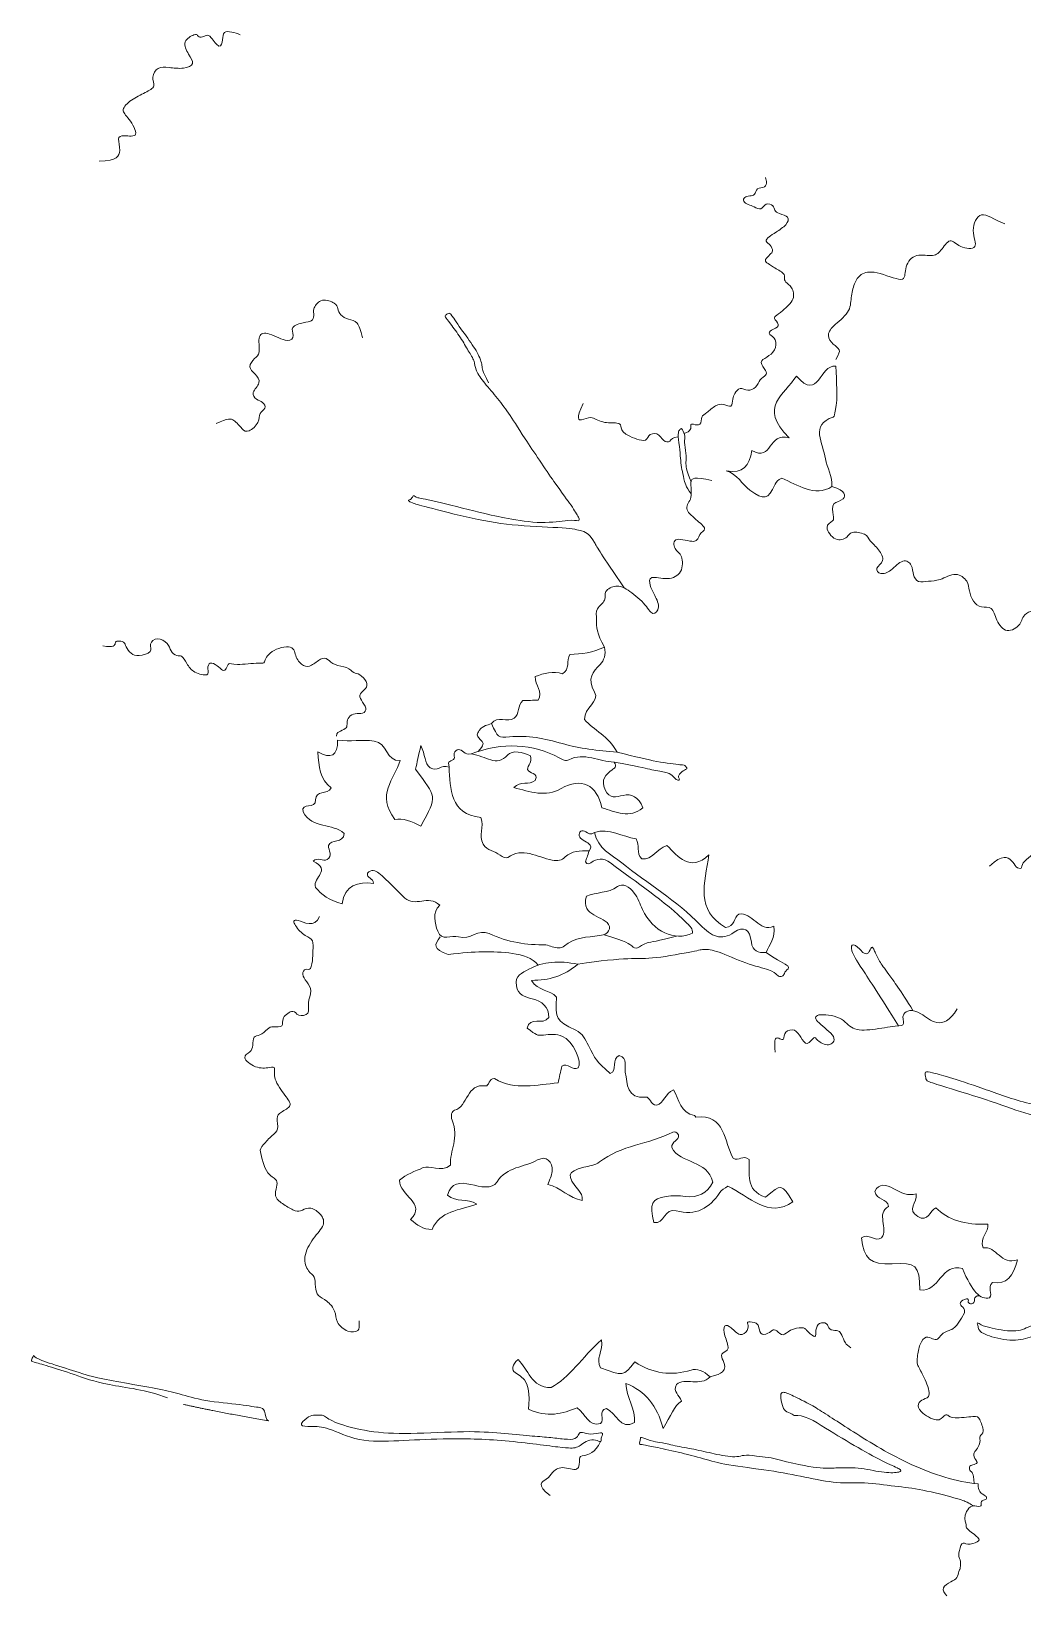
# Model space of a CAD drawing. Header units: millimetres. Extents: x -5631142 to 2070393, y -1055389 to 7396217.
# Drawn here: x -3838108 to -2021945, y 2858546 to 5722274 of the extents above; entities that cross this region are included whole.
import ezdxf

# ---------------------------------------------------------------- set-up
doc = ezdxf.new("R2010")
doc.units = ezdxf.units.MM
doc.header["$MEASUREMENT"] = 0
for name, color, linetype, lineweight in [('Inner', 252, 'Continuous', 9), ('Layout Text', 7, 'Continuous', 15), ('Outer', 252, 'Continuous', 20)]:
    doc.layers.add(name, color=color, linetype=linetype, lineweight=lineweight)

# ---------------------------------------------------------------- blocks, each defined once
blk = doc.blocks.new('small-maple-tree-trees-102-pimpmydrawing')
at = {"layer": 'Inner'}
blk.add_lwpolyline([(-189.8, 1841.5), (-178.9, 1833.5)], dxfattribs=at)
for points, degree in [([(-23, 3059.4), (-9, 3050.8), (0.6, 3056.9), (3.1, 3067.5), (9.2, 3067), (21.8, 3055.9), (23.3, 3076.6), (20.3, 3085.2), (34.4, 3087.7), (50.1, 3085.7), (61.7, 3084.7), (61.7, 3093.8), (73.3, 3098.3), (80.9, 3092.8), (92.6, 3083.7), (104.2, 3082.2), (103.7, 3091.8), (105.7, 3104.9), (120.9, 3103.4), (120.9, 3101.4), (121.9, 3097.8), (128.9, 3097.3), (131, 3095.3), (131, 3080.1), (139.1, 3086.7), (143.6, 3092.3), (149.9, 3087.7), (153.6, 3083.7), (155, 3081.7)], 3), ([(-69.6, 2820.2), (-57.3, 2818.7), (-53.3, 2815.2), (-52.2, 2803.5), (-49.7, 2798.5), (-34, 2800.5), (-30.5, 2808.1), (-21.9, 2806.6), (-20.9, 2813.7), (-25.5, 2817.7), (-26.5, 2825.8), (-11.8, 2827.3), (-12.3, 2836.9), (-15.3, 2845), (-4.2, 2848.5), (1.8, 2847.5), (10.4, 2864.2), (19.5, 2860.2), (30.7, 2841.5), (39.2, 2845), (39.2, 2853.6), (53.9, 2850), (60, 2846.5), (65, 2849.5), (67, 2855.6), (80.2, 2859.1), (88.8, 2848), (87.3, 2844), (85.2, 2837.9), (89.8, 2830.8), (96.4, 2825.3), (93.8, 2817.7), (91.3, 2811.6)], 3), ([(165.5, 2512.8), (165, 2547.8), (166.4, 2560.7), (166.1, 2567.5), (162.9, 2572.3), (153.5, 2581.4), (113.2, 2606.7), (82.9, 2631.9), (49, 2665.8), (42.4, 2672.9), (40.9, 2675.9), (42.3, 2676.1), (43.2, 2675.4), (45.5, 2675.8), (48.5, 2677.5), (48.8, 2673.8), (57.6, 2667.4), (94.7, 2630.5), (108.4, 2617.6), (135, 2595.7), (159.4, 2586.3), (165.4, 2580.4), (166.8, 2582.4), (167.6, 2594.4), (166.1, 2614.8), (166.1, 2669.7), (166.9, 2690.5), (165.7, 2707.3), (163.2, 2724.9), (163.2, 2736.8), (167.7, 2741.7), (167.7, 2752.4), (168.9, 2764.6), (168.1, 2781.4), (167.3, 2788), (168.9, 2788.4), (173.5, 2788.4), (173.5, 2785.5), (173.9, 2763), (174.7, 2746.6), (170.9, 2734.1), (168.2, 2732.7), (167, 2720.6)], 3), ([(294.5, 2593), (301.5, 2590.8), (304.4, 2597.1), (306.1, 2595.8), (311.8, 2589.7), (317.4, 2597.5), (322, 2596.5), (335.1, 2598.3), (341.4, 2595.3), (345.8, 2587.7), (351.4, 2595), (355, 2597), (363.4, 2599.9), (366.8, 2592.4), (375.7, 2590.8), (383, 2595.6), (390.5, 2595.1), (392.6, 2597.5), (391.3, 2608.3), (399.9, 2607.4), (410.6, 2607.7), (418.1, 2616), (413.2, 2622.8), (417, 2625.4), (428, 2622), (426.1, 2631.1), (427.7, 2632.4), (436.1, 2632.4), (453.8, 2634.6), (457.6, 2645.3), (454.1, 2651.8), (455.9, 2655.3), (459.2, 2656.9), (452.5, 2668.4), (449.9, 2674.2), (449.5, 2676.8), (457.8, 2678.2), (461.1, 2678.5), (463.1, 2684.5), (459.5, 2689.8), (465.4, 2691.1), (473.1, 2690.8), (486.3, 2690.8), (493, 2695.4), (485.3, 2702.7), (483.4, 2707), (486.3, 2710.3), (481, 2717), (473.4, 2712.3), (469.8, 2719.6), (466.1, 2722.9), (463.5, 2728.2), (467.1, 2730.6), (472.1, 2728.9), (476.7, 2726.2), (481.4, 2731.6), (489, 2726.6), (493.2, 2730.8), (494.2, 2733.9), (494.2, 2734.2)], 3), ([(-276.8, 2717.6), (-269.2, 2711), (-264.9, 2714.3), (-263.3, 2715), (-257, 2710.3), (-259.3, 2706.7), (-259, 2698.7), (-255, 2693.7), (-240.1, 2689.4), (-240.1, 2697.7), (-228.8, 2699), (-223.5, 2688.1), (-226.5, 2682.5), (-224.1, 2674.8), (-219.2, 2674.8), (-220.2, 2665.9), (-219.8, 2655.9), (-208.6, 2645.7), (-206.6, 2652.6), (-200.9, 2656.9), (-196.6, 2650), (-195.6, 2643.3), (-191.6, 2642.7), (-186.3, 2647.6), (-184, 2642.3), (-159.1, 2630.9), (-159.6, 2628.9), (-148.5, 2636.5), (-124.2, 2628.9), (-131.8, 2618.8), (-129.2, 2608.2), (-123.7, 2605.1), (-110.5, 2606.6), (-106, 2603.1), (-105, 2595), (-94.4, 2587.9), (-93.4, 2579.8), (-88.8, 2577.8), (-86.8, 2567.7), (-91.3, 2563.2), (-99.9, 2563.7), (-102, 2558.6), (-100.9, 2549), (-107.5, 2547), (-113.1, 2552), (-120.7, 2552.6), (-125.2, 2548.5), (-127.2, 2545), (-134.6, 2546.1), (-137.9, 2546.6), (-140.2, 2544.5)], 3), ([(230.7, 2661.4), (216.1, 2653.8), (220.1, 2649.8), (230.2, 2649.8), (234.8, 2638.7), (249.4, 2631.1), (248.9, 2628.6), (244.9, 2622), (260.5, 2603.3), (264.1, 2609.4), (274.7, 2606.8), (273.6, 2596.8), (279, 2592.9), (283.1, 2596), (288.2, 2593.4)], 3), ([(658.6, 2588.9), (651.9, 2597.5), (647.2, 2611.7), (627.2, 2600.3), (625.3, 2582.3), (609.1, 2593.7), (609.1, 2606), (592.9, 2599.4), (584.4, 2599.4), (571.1, 2611.7), (554.9, 2605.1), (549.2, 2592.7), (531.1, 2618.4), (517.8, 2622.2), (508.3, 2618.4), (497.8, 2609.8), (490.2, 2599.4), (467.4, 2598.4), (458.8, 2594.6), (458.8, 2585.1), (463, 2578), (458.7, 2575.8), (453.4, 2573.4)], 3), ([(274.3, 2555.7), (276.8, 2566.8), (280.8, 2572.1), (285.5, 2577.4), (290.4, 2588), (294.1, 2589.7), (295.4, 2597.6), (294.7, 2597.9), (291.8, 2597.6), (288.8, 2595), (282.1, 2582.7), (277.2, 2575.4), (273.5, 2568.8), (270.9, 2561.8), (267.4, 2555.1), (268.1, 2547.2)], 3), ([(291.4, 2547), (279.5, 2558.2), (273.9, 2558.2), (267.1, 2542.6), (254, 2541.4), (258.3, 2527), (262.7, 2513.9), (252.7, 2516.4), (246.5, 2508.3), (231.5, 2527), (224.6, 2515.8), (229.6, 2508.9), (219.6, 2495.2), (204, 2497.1), (191.6, 2510.8), (186.6, 2502), (186, 2495.8), (184.1, 2481.5), (172.2, 2479), (174.1, 2492.1), (167.2, 2511.4), (161, 2518.9), (147.3, 2520.8), (145.4, 2512), (131.7, 2512), (127.9, 2504.5), (119.2, 2493.9), (118.5, 2480.7)], 3), ([(383.1, 2486.1), (392.4, 2476.5), (385.8, 2469.4), (374.7, 2476), (368.1, 2464.4), (367.1, 2460.8), (355.5, 2462.9), (356, 2445.2), (369.6, 2442.6), (373.7, 2446.7), (385.8, 2436.6), (383.8, 2431), (387.3, 2419.9), (385.8, 2408.3), (373.2, 2409.3), (374.2, 2401.2), (384.3, 2398.7), (402, 2402.7), (405.5, 2393.1), (400, 2386), (399.5, 2377.9), (409.6, 2374.4), (417.6, 2369.4), (436.9, 2368.2), (440.8, 2355.1), (436.2, 2348.9), (433.1, 2338.9), (436.2, 2330.4), (447, 2327.3), (441.6, 2315), (442.3, 2300.4), (460.8, 2299.6), (465.4, 2308.1), (494.7, 2300.4), (495.5, 2291.9), (510.1, 2298.1), (520.8, 2300.5), (524, 2298.1), (523.2, 2287.9), (523.5, 2278.5), (525.3, 2275.3), (534.5, 2276.3)], 3), ([(-43.2, 2468.4), (-46.6, 2469.5), (-48.1, 2473.2), (-49.9, 2478.5), (-57.5, 2477.9), (-57.9, 2471.8), (-65.1, 2473.9), (-66.1, 2472.8), (-67.7, 2469.6)], 3), ([(-36.5, 2466.9), (-28, 2468.4), (-27.7, 2472.7), (-28.9, 2475.5), (-28.9, 2479.5), (-24.9, 2480.8), (-20.3, 2482.7), (-11.2, 2480.2)], 3), ([(72.8, 2400.9), (86, 2388.3), (99.5, 2374.9), (119.1, 2360.1), (119.6, 2360.1), (119.6, 2355.6), (117.7, 2357.2), (109.1, 2356.4), (108, 2354), (107.8, 2351.5), (104.6, 2353.7), (104.6, 2358.3), (101.1, 2364.4), (89.8, 2372.8), (81.7, 2381.6), (65.3, 2395.5)], 3), ([(-164.4, 2354.7), (-173.5, 2351.8), (-177, 2350.2), (-167.6, 2338.5)], 3), ([(12.6, 2355.4), (7.8, 2355.3), (6.3, 2360.5), (2.6, 2363.6), (-2.4, 2360.5), (-0.9, 2355.2), (3.2, 2349.7), (2.4, 2345.9), (-1.3, 2344.9)], 3), ([(-167.6, 2338.5), (-154.9, 2333.1), (-138.9, 2324.6), (-115.5, 2310), (-102.6, 2296.5), (-102.2, 2288.8)], 3), ([(-34, 2279.1), (-19.3, 2263.2), (-18.3, 2257.6), (-15.9, 2253), (-4.8, 2254.9), (4.3, 2249.2), (22.5, 2244)], 3), ([(-70.4, 2270.8), (-49.4, 2262.1), (-24.4, 2249.8), (-8.9, 2239.2), (32.1, 2223.6), (36.6, 2222.4), (46.4, 2215.5), (62.8, 2191.3), (79.9, 2175.4), (81.4, 2168.8), (82.4, 2166.8), (86.5, 2165.3), (89, 2168.8), (98.1, 2167.8), (89.5, 2178.9), (84.6, 2190.2)], 3), ([(-623.8, 2159.9), (-635.7, 2175), (-667.8, 2198.9), (-685.1, 2220.4), (-702, 2239.3), (-711.9, 2249.3), (-711.9, 2250), (-707.3, 2252.6), (-707.3, 2252.9), (-706, 2247.6), (-688.4, 2228.7), (-671.8, 2209.2), (-653.6, 2193.9), (-628.7, 2172.4), (-614, 2159.5), (-600.3, 2143.2), (-571.2, 2122), (-554.8, 2108.5), (-552.8, 2106.9), (-557.9, 2097.7), (-556.3, 2096.3)], 3), ([(150.1, 2076.6), (151.5, 2106), (151.5, 2138.5), (152.2, 2152.6), (158.3, 2157.4), (161, 2145.2), (161, 2143.9), (164.4, 2140.5), (171.8, 2145.9), (171.2, 2141.2), (169.1, 2131), (169.8, 2120.2), (170.5, 2100.6), (169.7, 2080.4)], 3), ([(-556.3, 2096.3), (-592.2, 2126.6), (-614.7, 2147.8)], 2), ([(306.6, 2145.7), (323.4, 2148.1), (328.3, 2138.3), (326.3, 2132.6), (330.8, 2127.6), (333.3, 2133), (345.5, 2133), (349.2, 2135), (353.3, 2142), (373.5, 2140.8)], 3), ([(205.5, 2060.8), (180.9, 2050.8), (176.2, 2081.6), (157.8, 2084.7), (156.2, 2073.2), (150.1, 2077), (126.9, 2086.2), (110, 2095.5), (111.5, 2109.4), (90, 2125.5), (86.9, 2118.6), (96.9, 2096.3), (83.8, 2094), (77.6, 2105.5), (79.2, 2109.4), (66.9, 2104.7), (66.9, 2114.8), (67.6, 2123.2), (56.8, 2127.1), (52.2, 2119.4), (49.4, 2123.8), (47.7, 2126.1), (44.4, 2125.1), (39, 2116.1)], 3), ([(-328.3, 1932.9), (-330.2, 1933.6), (-334.6, 1935.5), (-383.1, 1974.5), (-430.1, 2003), (-464, 2020.7), (-497.1, 2039.2), (-513.3, 2064.6), (-525.6, 2072.3), (-536.4, 2078.5), (-523.3, 2080.8), (-517.9, 2079.2), (-511.8, 2075.4), (-509.7, 2074.6), (-506.4, 2064.3), (-483.1, 2041), (-454, 2021.4), (-403.7, 1995.2), (-379.1, 1978), (-356.6, 1961.6), (-343.5, 1952.6), (-332.2, 1943.7), (-323, 1937.8), (-317.9, 1941.5), (-314.7, 1941), (-309.9, 1934.5), (-298.6, 1931.3), (-299.4, 1928.9), (-303.2, 1927.5), (-304.2, 1925.1), (-305.6, 1924.9), (-308.8, 1930.2), (-316.6, 1932.7), (-323.6, 1931.6), (-326.5, 1932.3), (-328.3, 1932.9)], 3), ([(276, 1818.9), (276.1, 1817), (277.7, 1817.4), (285.2, 1814.9), (286.5, 1816.2), (287.1, 1831.8), (295.8, 1857.3), (315.8, 1899.1), (327.6, 1942.8), (325.2, 1944.1), (323.3, 1941), (316.4, 1919.7), (303.9, 1887.9), (293.3, 1874.8), (291.5, 1874.8), (290.2, 1886.7), (291.5, 1902.9), (292.7, 1911.6), (286.5, 1909.1), (279.6, 1907.3), (261.5, 1918.4), (247.9, 1931), (211, 1959.3), (182.9, 1994.1), (161, 2018.9), (151.5, 2028.4), (146.7, 2033.1), (143.9, 2026.5), (142.9, 2024.6), (151.5, 2015.1), (185.7, 1978), (205.9, 1952.1), (230, 1932.5), (262, 1906.7), (283.7, 1897.7), (283.3, 1890.7), (280.4, 1886.6), (278.9, 1872.8), (283.9, 1868.5), (281.2, 1859.5), (280.2, 1850.6), (277.2, 1828.7), (275.9, 1820.7), (276, 1818.9)], 3), ([(-184.3, 1919.1), (-172.2, 1914.9), (-166.1, 1918.9), (-165.5, 1926.4), (-162.8, 1931.1), (-154, 1927.7), (-151.3, 1941.9), (-145.9, 1950), (-141.1, 1944.6), (-139.8, 1932.5), (-129.2, 1933.3), (-126.1, 1939), (-126.1, 1940.8), (-118.1, 1934.6), (-119.4, 1931.1), (-123, 1923.5), (-112.3, 1921.7), (-110.5, 1923.1), (-107, 1920.9), (-105.7, 1912.4), (-96.8, 1915.1), (-83.9, 1910.2), (-83.5, 1906.7), (-83.5, 1904.9), (-80.4, 1895.1), (-76.4, 1902.7), (-69.7, 1906.2), (-62.6, 1901.8), (-66.2, 1896), (-59.1, 1891.6), (-57.8, 1889.8), (-58.6, 1883.2), (-60.4, 1878.3), (-57.8, 1873)], 3), ([(-305, 1925.2), (-315.6, 1919.7), (-328, 1924.2), (-329.8, 1925), (-338.2, 1912.7), (-348.4, 1927.4), (-361, 1926.6), (-364.8, 1923.4), (-379.5, 1925.6), (-373.4, 1911.3)], 3), ([(-29.4, 1717.8), (-33.5, 1712.4), (-30.7, 1707.6), (-29.1, 1704.2), (-31.8, 1702.8), (-35.5, 1704.8), (-37.9, 1702.3), (-38.5, 1699.8), (-45.9, 1705.3), (-46.9, 1709.7), (-52.7, 1716.4), (-77.4, 1741.3), (-95.6, 1754.6), (-118.9, 1773.3), (-139.8, 1783.5), (-162.7, 1804.2), (-185.5, 1824.7), (-219.9, 1850.7), (-232.1, 1864.2), (-249.5, 1881.6), (-266.2, 1896.9), (-273.7, 1903.6), (-276.2, 1905), (-274.1, 1906.7), (-271.4, 1909), (-271.2, 1909.7), (-262.9, 1899.7), (-257.8, 1896.5), (-247.5, 1886.1), (-233.6, 1874.6), (-220.4, 1861.5), (-204.3, 1848.1), (-197.7, 1848.7), (-189.8, 1841.5)], 3), ([(141, 1722.8), (138.7, 1730.5), (138.7, 1752.1), (141.8, 1769.1), (138, 1774.4), (126.4, 1783.7), (104.9, 1791.9), (89.8, 1796), (71.8, 1801.3), (53.8, 1820.1), (52.5, 1825.4), (53.8, 1827.9), (55.4, 1832.4), (56.2, 1829.1), (59.5, 1824.2), (80.8, 1805.4), (93.9, 1804.6), (115.2, 1798.4), (138.1, 1787.4), (145.5, 1782.9), (144.1, 1804), (144.8, 1820.9), (139.2, 1836.5), (140.4, 1841.5), (143.5, 1842.1), (150.4, 1835.2), (157.9, 1829), (164.1, 1829.6), (166, 1827.1), (169.7, 1829), (172.9, 1837.1), (174.7, 1854.6), (177.8, 1863.3), (183.5, 1875.2), (190.9, 1900.1), (200.3, 1907), (200.3, 1906.4), (195.3, 1894.5), (189.1, 1878.3), (186, 1865.2), (181, 1850.2), (181.6, 1836.5), (180.3, 1827.1), (176.6, 1822.1), (169.7, 1817.1), (164.7, 1802.8), (164.1, 1794), (166.6, 1785.3), (165.4, 1767.2), (165.4, 1766.6), (171.6, 1758.5), (174.7, 1754.7), (171.6, 1749.7), (159.7, 1742.3), (161.6, 1737.3), (166.6, 1737.3), (168.5, 1727.9), (167.2, 1711.7), (166.6, 1698), (166, 1694.2), (159.1, 1703.6), (157.3, 1707.3), (152.3, 1705.4), (143.2, 1715), (141, 1722.8)], 3), ([(-142.7, 1864), (-144.1, 1859.2), (-141.3, 1858), (-138.3, 1852.3)], 3), ([(-29.4, 1717.8), (-45.6, 1729.7), (-73.7, 1760.9), (-102.4, 1816.4), (-117.9, 1850.4), (-128.6, 1866), (-133.9, 1874.6), (-138.4, 1875.4), (-142.7, 1864)], 3), ([(-138.3, 1852.3), (-130.6, 1849.2), (-120.4, 1828.7), (-104.8, 1798.8), (-90.5, 1774.7), (-81.9, 1763.9), (-84, 1762), (-96.9, 1768.8), (-113.3, 1784.3), (-131.6, 1795.6), (-150.1, 1804.2), (-178.9, 1833.5)], 3), ([(50.4, 1844.2), (53.4, 1846.7), (50.4, 1850.3), (52.8, 1855), (62.7, 1852.4), (57.8, 1849.9), (60.4, 1846.9), (64.7, 1846.7), (65.2, 1850.4), (70.8, 1850.6), (71.9, 1847.9)], 3), ([(-32.2, 1720), (-26.7, 1728.3), (-29.7, 1729.9), (-27.5, 1734.5), (-23.8, 1734), (-17.6, 1731.5), (-19.2, 1739.6), (-14.9, 1742.3), (-9.8, 1743.1), (-3.9, 1747.4), (-3.6, 1751.2), (3.1, 1750.1), (6.8, 1764.2), (5.3, 1766.2), (-15.9, 1775.8), (-16.9, 1780.8), (-19, 1782.4), (-28.6, 1778.8), (-38.2, 1797), (-34.6, 1802.6), (-28.1, 1803.6), (-20, 1800.1), (-14.9, 1818.8), (-14.9, 1830.4), (-10.9, 1834.9), (-1.3, 1844), (8.3, 1846.6), (11.4, 1840.5), (14.9, 1837.5), (20.5, 1840.5), (29.1, 1839.5), (35.1, 1837), (50.4, 1844.2)], 3), ([(-42.6, 1703), (-46.3, 1707.3), (-59.1, 1702), (-60.1, 1693.4), (-63.1, 1693.4), (-56.5, 1678.3), (-59.1, 1676.8), (-71.2, 1679.8), (-72.2, 1685.9), (-82.8, 1677.3), (-82.8, 1675.8), (-84.9, 1670.2), (-88.9, 1666.2), (-90.4, 1666.2), (-95.5, 1661.1), (-102, 1662.1), (-113.7, 1662.6), (-114.2, 1657.1), (-113.2, 1654)], 3)]:
    blk.add_open_spline(points, degree=degree, dxfattribs=at)
blk.add_open_spline([(-249, 2425.7), (-259.1, 2420), (-270, 2439), (-274.1, 2432), (-270.6, 2417.7), (-265.2, 2412.8), (-273.2, 2404.3), (-275.2, 2401), (-284.8, 2391.2), (-287.1, 2396.6), (-294.1, 2394.1), (-293.7, 2386.4), (-293.1, 2377.1), (-305.2, 2371.2), (-307.8, 2360.9), (-320.2, 2366.3), (-317.2, 2373), (-333.5, 2373.4), (-335.4, 2364), (-344.5, 2371.5), (-348.6, 2371.6), (-360.2, 2370), (-364, 2373.8), (-370.2, 2366.5), (-374.5, 2362.7), (-385.5, 2365), (-380.4, 2349.1), (-367.4, 2342.7), (-362.6, 2341.4), (-371.8, 2334.5), (-370.9, 2315.5), (-369.9, 2305.2), (-384.1, 2307.3), (-389.4, 2305.6), (-394.1, 2295), (-401.7, 2294.8), (-415.1, 2292.4), (-419.8, 2290.5), (-420, 2288.6), (-427.6, 2273.5), (-423.5, 2264), (-421.9, 2259.9), (-427.6, 2255.2), (-434, 2249.5), (-428.9, 2239.3), (-424.2, 2229.7), (-418.4, 2227.8), (-409.7, 2227), (-404.7, 2215.8), (-407.2, 2206.7), (-424.2, 2203.7), (-443.3, 2194.9), (-446.4, 2181), (-442.2, 2176), (-448.9, 2168.1), (-451.8, 2160.2), (-446.1, 2153.8), (-444.7, 2140.9), (-451.3, 2134.1), (-447.2, 2120.2), (-436.8, 2115.9), (-434.6, 2119.5), (-431.8, 2123.5)], degree=3, knots=[0, 0, 0, 0, 0.615252, 1.230503, 1.845755, 2.461007, 3.076258, 3.69151, 4.306761, 4.922013, 5.537265, 6.152516, 6.767768, 7.38302, 7.998271, 8.613523, 9.228775, 9.844026, 10.459278, 11.074529, 11.689781, 12.305033, 12.920284, 13.535536, 14.150788, 14.766039, 15.381291, 15.996543, 16.611794, 17.227046, 17.842297, 18.457549, 19.072801, 19.688052, 20.303304, 20.918556, 21.533807, 22.149059, 22.149059, 22.149059, 33.50832, 44.867582, 56.226843, 67.586105, 78.945366, 90.304627, 101.663889, 113.02315, 124.382412, 135.741673, 147.100935, 158.460196, 169.819457, 181.178719, 192.53798, 203.897242, 215.256503, 226.615765, 237.975026, 249.334287, 260.693549, 272.05281, 272.05281, 272.05281, 272.05281], dxfattribs=at)
at = {"layer": 'Inner', "lineweight": 0}
blk.add_open_spline([(91.1, 2285.7), (66.2, 2282.3), (65.9, 2299.3), (62.8, 2312), (53, 2314.9), (43.6, 2308.6), (35.8, 2314.5), (34.5, 2321.7), (42.1, 2324.7), (41.9, 2331.2), (32.5, 2339.2), (26.6, 2351.6), (12.6, 2355.4), (6.7, 2342.1), (14.3, 2331.8), (18, 2321.3), (27.6, 2294.4), (41.4, 2268.9), (47.1, 2240.7), (49.8, 2227.4), (55, 2219.2), (69.9, 2219.6), (81.2, 2219.8), (83.9, 2214.3), (78.3, 2204.5), (74.4, 2197.6), (77.9, 2193.7), (84.6, 2190.2), (91.2, 2194.4), (99.8, 2196), (104.6, 2205.1), (89.4, 2207.3), (95.3, 2225.8), (83.2, 2230.2), (77.5, 2230.2), (73.5, 2223), (65.7, 2226.9), (51.4, 2253.6), (72.2, 2267.5), (91.1, 2285.7)], degree=3, knots=[0, 0, 0, 0, 1, 1, 1, 2, 2, 2, 3, 3, 3, 4, 4, 4, 5, 5, 5, 6, 6, 6, 7, 7, 7, 8, 8, 8, 9, 9, 9, 10, 10, 10, 11, 11, 11, 12, 12, 12, 13, 13, 13, 13], dxfattribs=at)
at = {"layer": 'Outer', "lineweight": 0}
for points, knots in [([(413.5, 2580.4), (394.2, 2572.4), (366.9, 2577.5), (375, 2540.5), (361.7, 2554.4), (349, 2531.4), (338.9, 2549), (329.3, 2539.8), (319.5, 2536.5), (308, 2547), (315.3, 2539.2), (313.2, 2530), (316.4, 2522.3), (322.4, 2508.1), (325.4, 2507), (339.4, 2514.5), (341.7, 2515.7), (344.1, 2516.7), (347.9, 2515.5), (357, 2503.7), (363.7, 2486.7), (383.1, 2486.1), (389.2, 2493.3), (389.3, 2501.6), (392.8, 2508.6), (399, 2520.7), (398.3, 2540), (420.9, 2534.3), (422.2, 2534), (424.2, 2536.2), (425.7, 2537.5), (435.9, 2546.1), (441.9, 2557.7), (449.9, 2568.6), (438, 2578.3), (417.7, 2551), (413.5, 2580.4)], [0, 0, 0, 0, 1, 1, 1, 2, 2, 2, 3, 3, 3, 4, 4, 4, 5, 5, 5, 6, 6, 6, 7, 7, 7, 8, 8, 8, 9, 9, 9, 10, 10, 10, 11, 11, 11, 12, 12, 12, 12]), ([(-1.3, 2344.9), (-8.7, 2349.5), (-15.2, 2353.1), (-23.5, 2351.9), (-28.2, 2351.2), (-31.6, 2352.4), (-35.5, 2355.9), (-45.6, 2364.9), (-52.1, 2379.4), (-69.1, 2378.5), (-70.7, 2378.4), (-73.1, 2381.7), (-74, 2383.9), (-76.1, 2389.3), (-81.8, 2392.9), (-81.5, 2399.5), (-81, 2408.1), (-71.2, 2410.9), (-69.2, 2419.3), (-92.3, 2436.5), (-77.7, 2453.9), (-67.7, 2469.6), (-72.5, 2475.8), (-79.8, 2471.4), (-82.9, 2478.1), (-85.1, 2483.9), (-79.9, 2489.6), (-78.5, 2498), (-85.6, 2492.1), (-90.5, 2488), (-95.2, 2484), (-93.9, 2454), (-91.2, 2455.6), (-121.1, 2441.5), (-125.5, 2449.2), (-131.4, 2455.9), (-138.1, 2458.4), (-140, 2484.7), (-117.7, 2486.9), (-102.7, 2497.2), (-114.7, 2503.1), (-103.4, 2515.8), (-113, 2523.2), (-121.8, 2530.2), (-132.2, 2533.6), (-141.4, 2541.1), (-149.3, 2529.9), (-157, 2530.6), (-163.2, 2542.1), (-170.2, 2531.2), (-176.1, 2522), (-171.8, 2510.6), (-178.4, 2507.4), (-185.4, 2516.6), (-190.3, 2509.5), (-195.3, 2502.3), (-203.1, 2515.2), (-206.6, 2507.1), (-208.2, 2489.9), (-189.2, 2485.5), (-185.5, 2472.5), (-192.3, 2465.2), (-198.5, 2475.4), (-204.4, 2471.3), (-207.1, 2468.2), (-206.1, 2461.6), (-212.9, 2462.3), (-217, 2462.6), (-218.8, 2468.4), (-224.7, 2467.8), (-215, 2451.7), (-233.5, 2457.3), (-236.9, 2448.2), (-235.8, 2440.8), (-232.8, 2432.1), (-224.4, 2424), (-212.4, 2436.1), (-200.2, 2432.5), (-188.9, 2423.6), (-185.9, 2427.8), (-191.9, 2430.4), (-188.2, 2433.5), (-183.4, 2435.1), (-180.4, 2431.7), (-179.2, 2428.4), (-175.9, 2418.7), (-174.4, 2408.4), (-171.9, 2398.6), (-169, 2387.3), (-151.4, 2390.3), (-148.1, 2377.1), (-158.2, 2375.8), (-161.5, 2366.8), (-163.5, 2359.9), (-166.1, 2350.8), (-154.4, 2351), (-150, 2346.1), (-142.8, 2338.1), (-129.8, 2342.6), (-124.1, 2334), (-114.1, 2318.9), (-100.5, 2308.4), (-85.3, 2299.3), (-83.7, 2298.4), (-82.8, 2296.4), (-81.4, 2295), (-78.5, 2292.3), (-75.2, 2289.5), (-71.2, 2289.9), (-58.7, 2291.3), (-48.7, 2285.2), (-38, 2280.6), (-33.9, 2278.9), (-29.4, 2277), (-25.2, 2282.3), (-22.8, 2292.8), (-43.9, 2302.2), (-27.5, 2314.5), (-17.5, 2312.9), (-9, 2306.1), (2, 2306.6), (8.2, 2306.9), (11.5, 2300.8), (11.9, 2294.1), (12.2, 2288.8), (10.6, 2283.9), (9.7, 2278.8), (6.3, 2258), (17.8, 2241.1), (36.6, 2238.5), (39, 2241.4), (38.5, 2244.7), (37.7, 2247.8), (31.4, 2275.2), (19.2, 2300.5), (9, 2326.5), (6.2, 2333.9), (0.7, 2335.8), (-6.3, 2335.8), (-8.2, 2335.8), (-10.2, 2336.1), (-10.2, 2338.9), (-7.8, 2340.6), (-5.2, 2342.3), (-1.3, 2344.9)], [0, 0, 0, 0, 1, 1, 1, 2, 2, 2, 3, 3, 3, 4, 4, 4, 5, 5, 5, 6, 6, 6, 7, 7, 7, 8, 8, 8, 9, 9, 9, 10, 10, 10, 11, 11, 11, 12, 12, 12, 13, 13, 13, 14, 14, 14, 15, 15, 15, 16, 16, 16, 17, 17, 17, 18, 18, 18, 19, 19, 19, 20, 20, 20, 21, 21, 21, 22, 22, 22, 23, 23, 23, 24, 24, 24, 25, 25, 25, 26, 26, 26, 27, 27, 27, 28, 28, 28, 29, 29, 29, 30, 30, 30, 31, 31, 31, 32, 32, 32, 33, 33, 33, 34, 34, 34, 35, 35, 35, 36, 36, 36, 37, 37, 37, 38, 38, 38, 39, 39, 39, 40, 40, 40, 41, 41, 41, 42, 42, 42, 43, 43, 43, 44, 44, 44, 45, 45, 45, 46, 46, 46, 47, 47, 47, 48, 48, 48, 48]), ([(25.7, 2481.6), (18.9, 2480.9), (16.4, 2473.5), (9.6, 2473.2), (2.2, 2473.2), (-2.3, 2483.4), (-11.2, 2480.2), (-13.3, 2467.7), (-13.6, 2467), (-3.9, 2462.3), (11.1, 2455.2), (23.2, 2444.7), (34.3, 2432.7), (45.3, 2420.9), (58.4, 2411.6), (72.8, 2400.9), (74.9, 2416.4), (65.8, 2427.4), (64.6, 2439.3), (70.4, 2448.1), (86, 2444.2), (86.9, 2453.7), (88.2, 2467.6), (96.4, 2468.4), (106.1, 2470.5), (111, 2471.6), (115.8, 2474.3), (118.5, 2480.7), (106.9, 2482.1), (96.6, 2486.5), (87.2, 2491.8), (81.2, 2488.9), (79.7, 2481.4), (71.4, 2481.6), (65.5, 2488.3), (56.8, 2490.9), (48.2, 2492.6), (43.2, 2486.6), (47, 2477.9), (38.1, 2474.7), (34.2, 2476.9), (29.7, 2479.3), (25.7, 2481.6)], [0, 0, 0, 0, 1, 1, 1, 2, 2, 2, 3, 3, 3, 4, 4, 4, 5, 5, 5, 6, 6, 6, 7, 7, 7, 8, 8, 8, 9, 9, 9, 10, 10, 10, 11, 11, 11, 12, 12, 12, 13, 13, 13, 14, 14, 14, 14]), ([(-27.3, 2424.7), (-16.8, 2414.4), (-7.4, 2402.6), (9.5, 2401.8), (31.2, 2400.7), (40.1, 2387.6), (31.4, 2369.2), (40.3, 2359.9), (47.7, 2348), (63.7, 2349.9), (66.5, 2359.7), (62.3, 2365.2), (54.9, 2367.8), (48.4, 2370), (42.2, 2371.5), (43.6, 2380.3), (45.1, 2389.5), (52.2, 2390.6), (59.7, 2391), (62, 2391.1), (65.2, 2390.4), (65.3, 2395.5), (53.9, 2402.5), (46.9, 2416.8), (30.9, 2418.3), (27.5, 2418.6), (26, 2421.2), (24.2, 2424.3), (11.3, 2446.4), (-12.6, 2462.5), (-43.2, 2468.4), (-32.3, 2459.9), (-30.8, 2447.1), (-14.9, 2450.6), (-8.8, 2452), (-1.1, 2445.4), (2.5, 2439.1), (0.7, 2433.4), (-4.6, 2434.2), (-6.9, 2431), (-8.8, 2427.2), (1.2, 2424.1), (-6.8, 2419.7), (-14, 2418.9), (-18.6, 2426.9), (-27.3, 2424.7)], [0, 0, 0, 0, 1, 1, 1, 2, 2, 2, 3, 3, 3, 4, 4, 4, 5, 5, 5, 6, 6, 6, 7, 7, 7, 8, 8, 8, 9, 9, 9, 10, 10, 10, 11, 11, 11, 12, 12, 12, 13, 13, 13, 14, 14, 14, 15, 15, 15, 15]), ([(-70.4, 2270.8), (-83.3, 2282.4), (-96.1, 2289), (-111.6, 2290.2), (-118.9, 2290.8), (-126.1, 2292.9), (-130.3, 2284.5), (-133.9, 2277.2), (-129.8, 2273), (-124.6, 2268), (-118.4, 2262), (-115.4, 2254.2), (-121.4, 2247.1), (-130.6, 2243.7), (-135.7, 2257.6), (-144.1, 2249.7), (-140.5, 2240.3), (-140.6, 2240), (-134.9, 2237.2), (-129.5, 2234.7), (-124.3, 2232.2), (-120.6, 2227.3), (-114.9, 2219.9), (-118, 2199.8), (-125, 2197.9), (-130.9, 2198.1), (-130.3, 2207.2), (-137, 2206.7), (-140.8, 2203.5), (-144.7, 2200.2), (-148.7, 2196.8), (-166.6, 2205.8), (-186.3, 2211.1), (-196.7, 2229.8), (-200.9, 2233), (-205.2, 2226.8), (-207.6, 2228.8), (-221, 2240), (-232.2, 2222.6), (-245, 2226.4), (-247.5, 2227.2), (-251.3, 2224.2), (-252.1, 2220.7), (-255.3, 2205.1), (-270.5, 2200), (-277.3, 2189.8), (-289, 2188.8), (-293.8, 2200.2), (-300.1, 2200.9), (-308.2, 2201.9), (-317.2, 2204.7), (-325.4, 2203.1), (-334.1, 2192.6), (-315.8, 2174.2), (-337.6, 2170.4), (-334.9, 2163.4), (-333.2, 2157.8), (-325.9, 2153.3), (-310.3, 2162.9), (-293.9, 2153.9), (-277, 2149.9), (-281.6, 2159.2), (-292.5, 2160.6), (-295.4, 2170.2), (-285.9, 2177.2), (-278.6, 2173.6), (-271.3, 2166.6), (-265.2, 2160.7), (-257.4, 2153), (-249.4, 2156.1), (-233.6, 2162.3), (-220.2, 2153.5), (-205.7, 2152.4), (-196.4, 2151.7), (-194.3, 2144.5), (-200.4, 2137.4), (-202.7, 2134.6), (-206.6, 2133.1), (-210.7, 2130.3), (-202.1, 2122.6), (-200.9, 2110.2), (-192, 2103.1), (-188.6, 2106.3), (-189.2, 2108.9), (-189.4, 2111.5), (-191.1, 2128.2), (-188.8, 2130.3), (-173.1, 2125.5), (-168.1, 2124), (-163.3, 2121.5), (-158, 2121.9), (-132.2, 2123.7), (-109.1, 2110.7), (-84.1, 2108.3), (-82.4, 2108.2), (-81.1, 2106.1), (-81.2, 2103.8), (-83.7, 2099), (-90.2, 2102.7), (-93.3, 2097.9), (-95, 2081.7), (-71.2, 2072.9), (-79.3, 2054.3), (-89.8, 2049.2), (-99.3, 2050.3), (-108.5, 2057.3), (-113.1, 2060.9), (-118.1, 2064.1), (-123.5, 2066.3), (-136.2, 2071.6), (-140.5, 2069.2), (-147.1, 2053.8), (-139.7, 2047.4), (-130.7, 2059.2), (-123.3, 2051.6), (-110.5, 2038.5), (-95.6, 2037.6), (-79.2, 2043.8), (-76.4, 2044.9), (-72.9, 2044.3), (-69.4, 2044.4), (-57.9, 2027.5), (-54.5, 2002.1), (-26.3, 2002.9), (-25.7, 2020.9), (-25.7, 2020.9), (-45.3, 2019), (-58.5, 2033.6), (-44.8, 2043.4), (-38.5, 2053.2), (-40.8, 2059.8), (-47.8, 2056.3), (-50.4, 2061.6), (-49.1, 2077.2), (-32.8, 2096.1), (-58.1, 2108), (-58.3, 2108.1), (-57.9, 2109.5), (-58.2, 2109.8), (-68.4, 2117.8), (-61.8, 2128.4), (-61.2, 2137.6), (-69.9, 2139.3), (-76, 2132.3), (-82.9, 2134.9), (-87.2, 2137.8), (-83.6, 2143.9), (-87.1, 2145.6), (-103.4, 2153.3), (-94.6, 2163.2), (-89.9, 2172.8), (-87.6, 2177.4), (-80.6, 2180.8), (-86, 2187.2), (-94.3, 2189), (-95, 2177), (-102.7, 2179), (-107, 2194.4), (-107, 2195.9), (-105, 2208.8), (-104.1, 2214.4), (-103.2, 2219.8), (-106.9, 2225.5), (-117.6, 2242.4), (-117.3, 2242.6), (-104.6, 2257.6), (-105.3, 2266.3), (-116.2, 2270.1), (-115.5, 2281.3), (-101.7, 2273), (-87.6, 2269.1), (-70.4, 2270.8)], [0, 0, 0, 0, 1, 1, 1, 2, 2, 2, 3, 3, 3, 4, 4, 4, 5, 5, 5, 6, 6, 6, 7, 7, 7, 8, 8, 8, 9, 9, 9, 10, 10, 10, 11, 11, 11, 12, 12, 12, 13, 13, 13, 14, 14, 14, 15, 15, 15, 16, 16, 16, 17, 17, 17, 18, 18, 18, 19, 19, 19, 20, 20, 20, 21, 21, 21, 22, 22, 22, 23, 23, 23, 24, 24, 24, 25, 25, 25, 26, 26, 26, 27, 27, 27, 28, 28, 28, 29, 29, 29, 30, 30, 30, 31, 31, 31, 32, 32, 32, 33, 33, 33, 34, 34, 34, 35, 35, 35, 36, 36, 36, 37, 37, 37, 38, 38, 38, 39, 39, 39, 40, 40, 40, 41, 41, 41, 42, 42, 42, 43, 43, 43, 44, 44, 44, 45, 45, 45, 46, 46, 46, 47, 47, 47, 48, 48, 48, 49, 49, 49, 50, 50, 50, 51, 51, 51, 52, 52, 52, 53, 53, 53, 54, 54, 54, 55, 55, 55, 56, 56, 56, 57, 57, 57, 57]), ([(-326.8, 2021.6), (-334.4, 2021.2), (-337.8, 2016.9), (-335.9, 2013.9), (-327.4, 2000), (-337.1, 1991.2), (-344.7, 1981.9), (-334.9, 1966.8), (-320.1, 1962.8), (-305.8, 1959.9), (-302.1, 1951.6), (-306.7, 1940.8), (-295.6, 1937.9), (-289.9, 1938.5), (-290.8, 1948.3), (-282.9, 1945.7), (-278, 1938.3), (-283.4, 1923.6), (-268.1, 1922.5), (-260.5, 1931.4), (-261.1, 1944.1), (-254.3, 1954.2), (-243, 1939.4), (-241.5, 1924.4), (-248.6, 1904.9), (-235.8, 1910.1), (-228.4, 1915.7), (-219.7, 1915.6), (-218.3, 1920.8), (-221.9, 1926.1), (-214.9, 1929.6), (-204.5, 1931), (-197.4, 1916.4), (-184.3, 1919.1), (-186.3, 1926.4), (-190.2, 1931.4), (-195.8, 1932.8), (-214.3, 1937.6), (-228, 1948.3), (-235.9, 1965), (-252.8, 1960.3), (-252.8, 1960.3), (-266, 1977), (-265.5, 1985.8), (-255.2, 1987), (-250.6, 1996.2), (-275, 1993), (-296.3, 1984.9), (-315.4, 1986.4), (-331.8, 1996), (-323.6, 2010), (-326.8, 2021.6)], [0, 0, 0, 0, 1, 1, 1, 2, 2, 2, 3, 3, 3, 4, 4, 4, 5, 5, 5, 6, 6, 6, 7, 7, 7, 8, 8, 8, 9, 9, 9, 10, 10, 10, 11, 11, 11, 12, 12, 12, 13, 13, 13, 14, 14, 14, 15, 15, 15, 16, 16, 16, 17, 17, 17, 17]), ([(99.4, 1880.9), (102.3, 1890.3), (112.3, 1888.9), (115.8, 1895.5), (97.1, 1905.4), (86.4, 1917.2), (83.5, 1931.4), (77.2, 1932.4), (69.3, 1924.4), (64.4, 1933.7), (58.9, 1944.1), (71.6, 1943.5), (75.3, 1950.4), (67.5, 1952.4), (63.9, 1958.3), (60.3, 1964.5), (56.5, 1971.1), (51.6, 1975.6), (43.9, 1971.6), (40.3, 1964.4), (50.4, 1961.1), (46.7, 1954.4), (33, 1956.1), (35.2, 1938.6), (24.8, 1935.9), (17.3, 1935.3), (16.6, 1946), (9, 1945.3), (-0.7, 1929.9), (1.8, 1921.7), (19.2, 1912.7), (39, 1902.4), (39.9, 1899), (27.4, 1881.2), (41.2, 1870.2), (59, 1890.5), (72.3, 1876.3), (67.7, 1855.7), (69.6, 1845.4), (78.1, 1843), (83.2, 1843.9), (81.5, 1851.6), (88.7, 1852.2), (98.3, 1844), (108.4, 1846.6), (120.4, 1856.5), (104.2, 1859.3), (111.2, 1876.9), (99.4, 1880.9)], [0, 0, 0, 0, 1, 1, 1, 2, 2, 2, 3, 3, 3, 4, 4, 4, 5, 5, 5, 6, 6, 6, 7, 7, 7, 8, 8, 8, 9, 9, 9, 10, 10, 10, 11, 11, 11, 12, 12, 12, 13, 13, 13, 14, 14, 14, 15, 15, 15, 16, 16, 16, 16])]:
    blk.add_open_spline(points, degree=3, knots=knots, dxfattribs=at)

msp = doc.modelspace()

# ---------------------------------------------------------------- block references
at = {"layer": 'Layout Text', "xscale": 1926.777631316014, "yscale": 2167.337488603218, "zscale": 1926.777631316014, "rotation": 33.85796458146632}
msp.add_blockref('small-maple-tree-trees-102-pimpmydrawing', (17564.2, 3095.1), dxfattribs=at)

doc.saveas('drawing.dxf')
